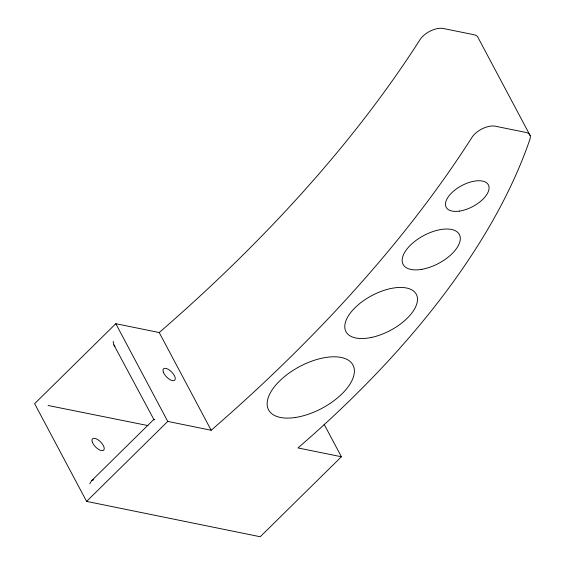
<?xml version="1.0" encoding="UTF-8"?>
<svg xmlns="http://www.w3.org/2000/svg" width="565" height="565" viewBox="0 0 565 565"><rect width="100%" height="100%" fill="white"/><g stroke="black" fill="none" stroke-linecap="round" stroke-linejoin="round"><path stroke-width="0.85" d="M89.757 483.81L91.579 480.744L153.595 419.64L154.803 419.71M341.394 456.767L297.981 447.932A747.975 370.591 -28 0 0 529.991 139.096A15.926 7.889 -28 0 0 525.973 132.45L495.23 126.193A15.926 7.889 -28 0 0 472.072 137.217A1108.657 549.293 -28 0 1 211.169 430.255L159.21 332.538L115.797 323.696L34.635 403.678L86.593 501.395L260.225 536.75L341.394 456.767L324.07 424.195M86.593 501.395L167.756 421.419L211.169 430.255M91.579 480.744L92.293 480.186M93.013 479.897L93.712 479.89M48.11 405.493L148.023 425.593M154.019 419.781L113.897 344.975L113.162 341.394M114.963 346.338L113.897 344.975M530.132 135.515L478.174 37.799A15.926 7.889 -28 0 0 474.014 34.733L443.271 28.476A15.926 7.889 -28 0 0 420.113 39.494A1108.657 549.293 -28 0 1 159.21 332.538M115.797 323.696L167.756 421.419M459.345 211.119A23.892 11.837 -28 0 0 488.831 186.019A23.892 11.837 -28 0 0 453.631 191.069A23.892 11.837 -28 0 0 459.345 211.119M421.829 269.336A31.852 15.785 -28 0 0 459.762 235.407A31.852 15.785 -28 0 0 412.09 243.614A31.852 15.785 -28 0 0 421.829 269.336M371.332 337.467A39.818 19.726 -28 0 0 416.356 294.414A39.818 19.726 -28 0 0 355.717 307.07A39.818 19.726 -28 0 0 371.332 337.467M295.403 417.479A47.778 23.674 -28 0 0 353.81 367.081A47.778 23.674 -28 0 0 283.093 377.787A47.778 23.674 -28 0 0 295.403 417.479M92.342 442.169A7.966 3.56 45.4 0 0 102.809 450.616A7.966 3.56 45.4 0 0 99.186 440.651A7.966 3.56 45.4 0 0 92.342 442.169M163.363 372.187A7.966 3.56 45.4 0 0 173.829 380.633A7.966 3.56 45.4 0 0 170.206 370.668A7.966 3.56 45.4 0 0 163.363 372.187"/></g></svg>
